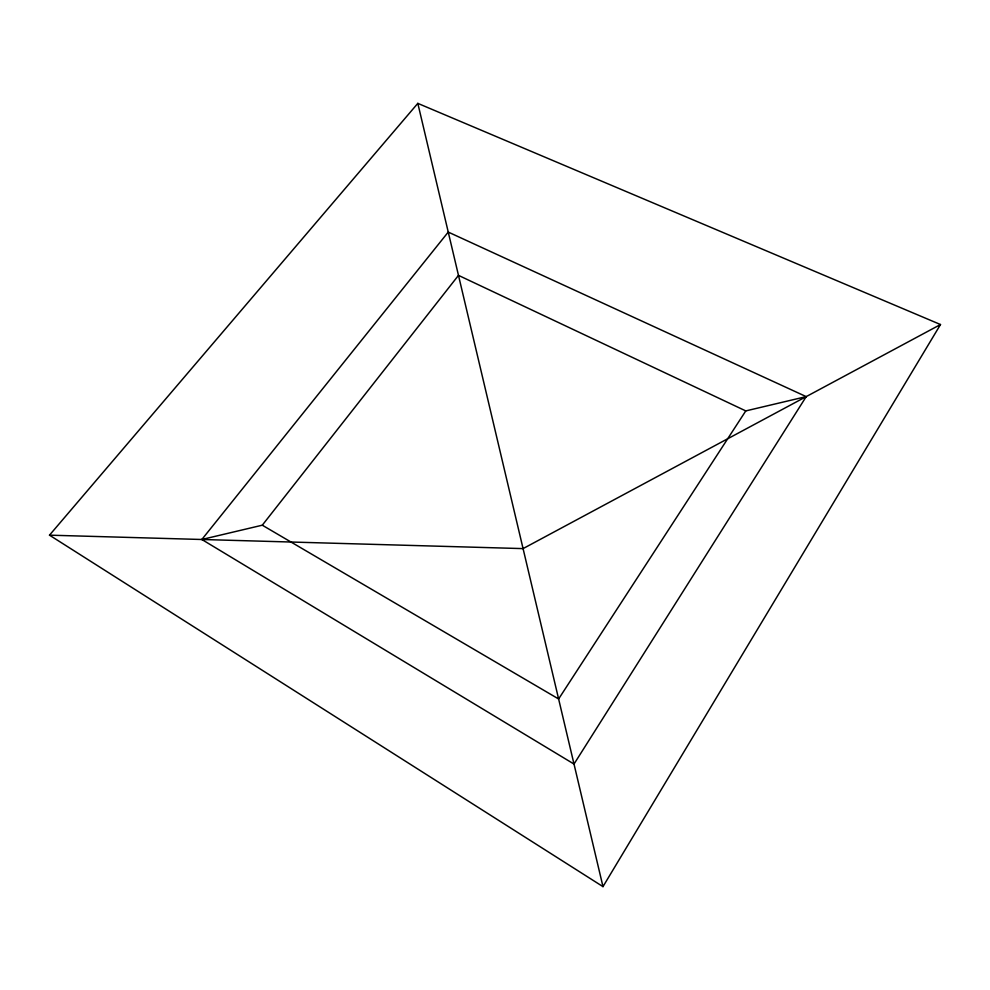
<?xml version="1.0" encoding="UTF-8"?>
<svg xmlns="http://www.w3.org/2000/svg" width="990" height="990" viewBox="0 0 990 990"><rect width="100%" height="100%" fill="white"/><g stroke="black" fill="none" stroke-linecap="round" stroke-linejoin="round"><path stroke-width="1.49" d="M602.984 886.632L940.5 324.534L417.817 103.368L49.5 535.169L602.984 886.632L417.817 103.368M806.207 396.619L574.002 764.057L201.849 539.488L448.247 232.081L806.207 396.619L745.779 410.912L458.481 275.369L262.288 525.195L201.849 539.488M745.779 410.912L558.62 698.977L262.288 525.195M940.5 324.534L523.067 548.609L49.5 535.169"/></g></svg>
